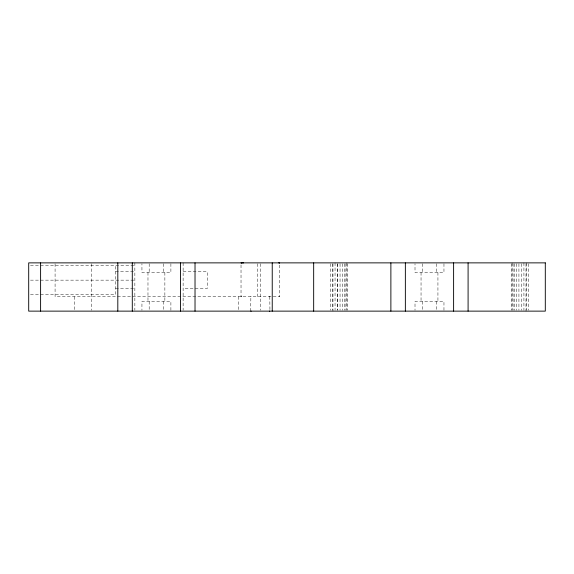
<?xml version="1.0" encoding="UTF-8"?>
<svg xmlns="http://www.w3.org/2000/svg" width="574" height="574" viewBox="0 0 574 574"><rect width="100%" height="100%" fill="white"/><g stroke="black" fill="none" stroke-linecap="round" stroke-linejoin="round"><path stroke-width="0.43" stroke-dasharray="2.87 2.15" d="M241.03 296.65L241.683 296.65L241.03 296.65L241.023 263.76M250.702 311.13L250.867 296.65M269.794 296.65L269.959 311.13M55.082 263.76L55.082 296.65L279.631 296.65L279.631 263.76M30.494 265.669L134.861 265.669M115.561 271.703L134.861 271.703M183.12 271.703L207.25 271.703L207.25 288.593L183.12 288.593M30.494 280.148L134.861 280.148M115.561 288.593L134.861 288.593M30.494 294.627L115.561 294.627L115.561 265.669M250.702 296.65L251.19 296.65M269.471 296.65L269.959 296.65M278.971 296.65L279.631 296.65M528.252 263.767L528.252 310.233M526.25 262.87L526.25 310.233M525.999 263.767L525.999 311.13M523.926 262.87L523.926 310.233M521.429 263.767L521.429 310.233M518.925 263.767L518.925 310.233M516.6 263.767L516.6 310.233M514.598 263.767L514.598 310.233M513.07 263.767L513.07 310.233M512.101 262.87L512.101 310.233M511.771 263.767L511.771 310.233M443.96 263.753L443.96 272.521L415.009 272.521L415.009 263.753M443.96 310.254L443.96 301.479L415.009 301.479L415.009 310.254M437.933 272.521L437.933 301.479M436.728 263.753L436.728 272.521M436.728 301.479L436.728 310.254M422.249 263.753L422.249 272.521M422.249 301.479L422.249 310.254M421.043 272.521L421.043 301.479M347.198 263.767L347.198 310.233M346.868 262.87L346.868 310.233M345.907 263.767L345.907 310.233M344.371 263.767L344.371 310.233M342.369 263.767L342.369 310.233M340.045 263.767L340.045 310.233M337.548 263.767L337.548 310.233M337.541 263.767L337.541 310.233M335.051 262.87L335.051 310.233M332.977 263.767L332.977 311.13M332.719 263.767L332.719 310.233M330.724 263.767L330.724 310.233M260.331 263.767L260.331 310.233M257.755 263.76L257.755 296.65M238.454 296.65L238.454 311.13M183.12 262.87L183.12 310.233M170.894 263.753L170.894 272.521L141.943 272.521L141.943 263.753M170.894 310.254L170.894 301.479L141.943 301.479L141.943 310.254M164.867 272.521L164.867 301.479M163.655 263.753L163.655 272.521M163.655 301.479L163.655 310.254M149.183 263.753L149.183 272.521M149.183 301.479L149.183 310.254M147.977 272.521L147.977 301.479M134.861 262.87L134.861 310.233M91.431 263.767L91.431 310.233M74.383 296.65L74.383 311.13"/><path stroke-width="0.86" d="M241.683 262.87L241.023 262.87L243.613 262.878M250.867 311.13L251.19 311.13M269.794 311.13L269.471 311.13M468.09 262.87L468.09 311.13M453.611 262.87L453.611 311.13M405.359 262.87L405.359 311.13M390.88 262.87L390.88 311.13M313.669 262.87L313.669 311.13M272.234 262.87L272.234 311.13M195.024 262.87L195.024 311.13M180.545 262.87L180.545 311.13M132.293 262.87L132.293 311.13M117.813 262.87L117.813 311.13M40.603 262.87L40.603 311.13M279.631 262.87L278.971 262.87L279.631 262.87M545.3 262.87L28.7 262.87L28.7 311.13L545.3 311.13L545.3 262.87"/></g></svg>
